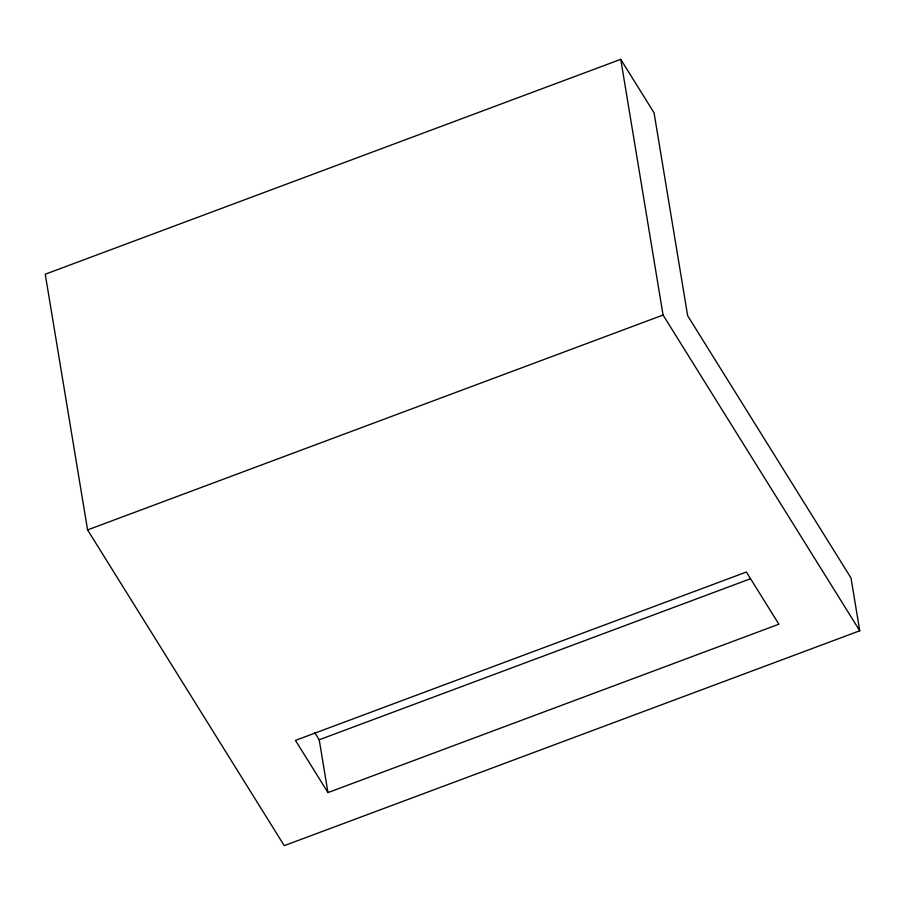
<?xml version="1.0" encoding="UTF-8"?>
<svg xmlns="http://www.w3.org/2000/svg" width="905" height="905" viewBox="0 0 905 905"><rect width="100%" height="100%" fill="white"/><g stroke="black" fill="none" stroke-linecap="round" stroke-linejoin="round"><path stroke-width="1.36" d="M620.751 59.345L45.25 274.215L87.581 529.911L284.249 845.655L859.75 630.785L851.005 577.967L687.653 315.721L654.066 112.842L620.751 59.345L663.071 315.042L859.75 630.785M87.581 529.911L663.071 315.042M314.782 732.654L319.216 739.77L750.313 578.815M327.961 792.576L778.888 624.212L746.376 572.028L295.449 740.392L327.961 792.576L319.216 739.77"/></g></svg>
